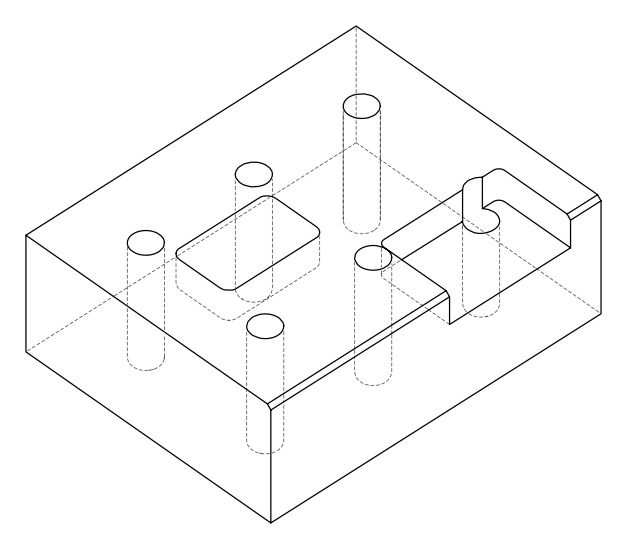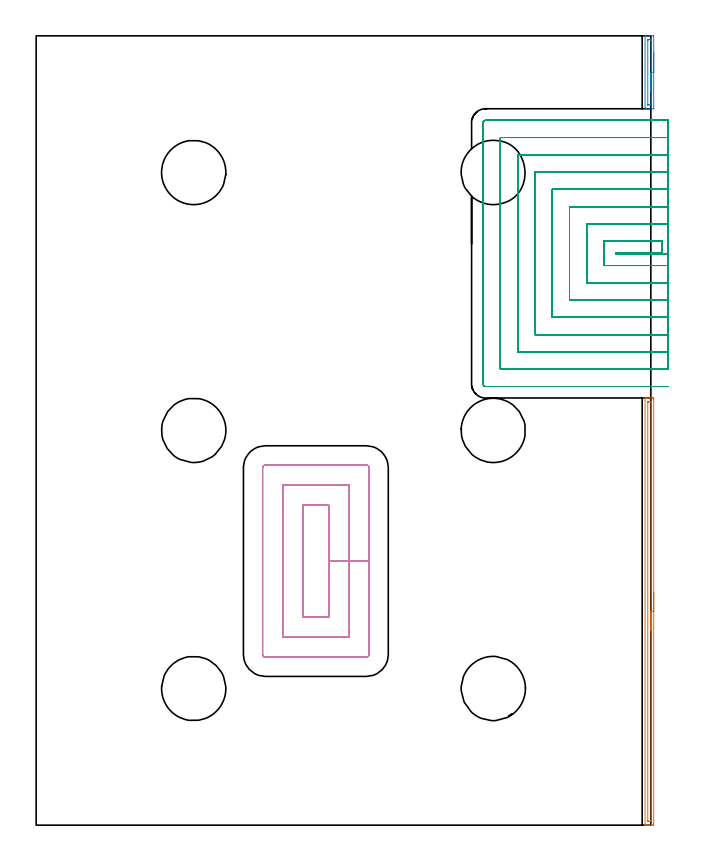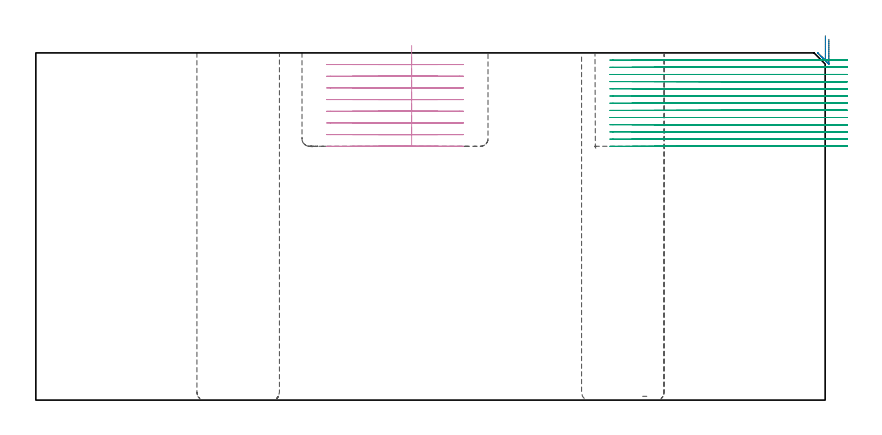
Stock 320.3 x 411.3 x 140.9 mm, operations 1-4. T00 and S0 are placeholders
(PLAN: 10 operations, 3 tool changes, 144.9 min)
(1 AREA_MILL | FG_CHAMFER_SURFACE | UGT0205_001 | 3.73 min | 2286 mm3)
(2 AREA_MILL_1 | FG_CHAMFER_SURFACE_1 | UGT0205_001 | 0.78 min | 414 mm3)
(3 MILL_OPEN_POCKET | POCKET_OPEN | NXT0201_011 | Follow Part, ap 3, ae 75% | 73.05 min | 532583 mm3)
(4 MILL_RECTANGULAR_POCKET | POCKET_RECTANGULAR_STRAIGHT | UGT0201_095 | Follow Part, ap 5, ae 75% | 12.21 min | 338791 mm3)
(5 MILL_THROUGH_HOLE_FROM_SOLID_MATERIAL | STEP1HOLE | NXT0201_007 | Circular | 9.18 min | 123749 mm3)
(6 MILL_THROUGH_HOLE_FROM_SOLID_MATERIAL_1 | STEP1HOLE_1 | NXT0201_007 | Circular | 9.18 min | 123742 mm3)
(7 MILL_THROUGH_HOLE_FROM_SOLID_MATERIAL_2 | STEP1HOLE_2 | NXT0201_007 | Circular | 9.18 min | 123698 mm3)
(8 MILL_THROUGH_HOLE_FROM_SOLID_MATERIAL_3 | STEP1HOLE_3 | NXT0201_007 | Circular | 9.18 min | 123774 mm3)
(9 MILL_THROUGH_HOLE_FROM_SOLID_MATERIAL_4 | STEP1HOLE_4 | NXT0201_007 | Circular | 9.18 min | 123706 mm3)
(10 MILL_THROUGH_HOLE_FROM_SOLID_MATERIAL_5 | STEP1HOLE_5 | NXT0201_007 | Circular | 9.18 min | 93870 mm3)
(TOOL UGT0205_001 | Chamfer Mill 20 x 3 x 45 deg. | D20 FL50 Z2)
(TOOL NXT0201_011 | ENDMILL 12mm [2P460-1200-NA 1630] | D12 FL38 Z6)
(TOOL UGT0201_095 | End mill 20 mm | D20 R3 FL38 Z4)
(TOOL NXT0201_007 | ENDMILL 25mm [R216.25-25050GCK54P 1620] | D25 R3 FL54 Z5)
(OP 1 AREA_MILL)
G17 G21 G94 G90
T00 M6
G54
G17 G0 G90 X321.8 Y121.3 S1061 M3
G43 Z150.9 H0
Z146.4
G94 G1 Y121.262 Z145.529 F250.
Y121.148 Z144.664
Y120.959 Z143.812
Y120.697 Z142.98
Y120.363 Z142.174
Y119.96 Z141.4
Y119.492 Z140.664
Y118.96 Z139.972
Y118.371 Z139.329
Y117.728 Z138.74
Y117.036 Z138.209
Y116.3 Z137.74
Y115.526 Z137.337
Y114.72 Z137.003
Y113.888 Z136.741
Y113.036 Z136.552
Y112.172 Z136.438
Y111.3 Z136.4
Y1.014
X321.799 Y0.609 Z136.401
X321.794 Y0.127 Z136.402
X321.791 Y0.009 Z136.405
X321.317 Y0. Z136.878
X321.036 Z137.159
X320.434 Z137.76
X319.871 Z138.326
X319.55 Z138.646
X318.987 Z139.209
X318.666 Z139.529
X318.024 Z140.175
X317.651 Z140.549
X317.314 Y0.007 Z140.877
X317.303 Y0.009 Z140.888
X317.3 Y0.162 Z140.9
Y222.438
X317.302 Y222.592 Z140.888
X317.315 Y222.6 Z140.876
X317.651 Z140.549
X318.024 Z140.175
X318.666 Z139.529
X319.871 Z138.326
X320.434 Z137.76
X321.036 Z137.159
X321.317 Y222.597 Z136.878
X321.791 Y222.591 Z136.405
X321.794 Y222.473 Z136.402
X321.8 Y221.991 Z136.4
Y111.3
X320.386 Z137.814
Y2.394
X320.385 Y2.183 Z137.815
X320.382 Y2.078 Z137.818
X320.379 Y2.027 Z137.821
X320.376 Y2.01 Z137.824
X320.329 Y2.008 Z137.871
X319.939 Y2.001 Z138.261
X319.55 Z138.65
X319.055 Z139.145
X318.829 Y2.006 Z139.371
X318.724 Y2.01 Z139.476
X318.715 Y2.344 Z139.485
Y2.394
X318.714 Y220.206 Z139.486
X318.715 Y220.417 Z139.485
X318.718 Y220.522 Z139.482
X318.721 Y220.573 Z139.479
X318.724 Y220.59 Z139.476
X318.771 Y220.592 Z139.429
X319.161 Y220.599 Z139.039
X319.55 Z138.65
X320.045 Z138.155
X320.271 Y220.594 Z137.929
X320.376 Y220.59 Z137.824
X320.384 Y220.256 Z137.816
X320.385 Y220.206 Z137.815
X320.386 Y111.3 Z137.814
Y110.428 Z137.852
Y109.564 Z137.966
Y108.712 Z138.155
Y107.88 Z138.417
Y107.074 Z138.751
Y106.3 Z139.154
Y105.564 Z139.623
Y104.872 Z140.154
Y104.229 Z140.743
Y103.64 Z141.386
Y103.108 Z142.079
Y102.64 Z142.814
Y102.237 Z143.588
Y101.903 Z144.394
Y101.641 Z145.226
Y101.452 Z146.078
Y101.338 Z146.943
Y101.3 Z147.814
G0 Z150.9
M5
M2
(OP 2 AREA_MILL_1)
G17 G21 G94 G90
T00 M6
G54
G17 G0 G90 X321.8 Y402.3 S1061 M3
G43 Z150.9 H0
Z146.4
G94 G1 Y402.262 Z145.529 F250.
Y402.148 Z144.664
Y401.959 Z143.812
Y401.697 Z142.98
Y401.363 Z142.174
Y400.96 Z141.4
Y400.492 Z140.664
Y399.96 Z139.972
Y399.371 Z139.329
Y398.728 Z138.74
Y398.036 Z138.209
Y397.3 Z137.74
Y396.526 Z137.337
Y395.72 Z137.003
Y394.888 Z136.741
Y394.036 Z136.552
Y393.172 Z136.438
Y392.3 Z136.4
Y373.526
X321.795 Y373.325 Z136.405
X321.793 Y373.3 Z136.407
X317.355 Z140.844
X317.344 Y373.304 Z140.855
X317.334 Y373.31 Z140.865
X317.32 Y373.325 Z140.88
X317.307 Y373.351 Z140.893
X317.3 Y373.767 Z140.9
Y411.275
X317.305 Y411.29 Z140.894
X317.356 Y411.3 Z140.843
X321.792 Z136.407
X321.795 Y411.275 Z136.405
X321.8 Y411.034 Z136.4
Y392.3
X320.386 Z137.814
X320.385 Y375.58 Z137.815
Y375.532
X320.379 Y375.333 Z137.821
X320.014 Y375.31 Z138.186
X319.781 Y375.301 Z138.419
X318.764 Z139.436
X318.74 Y375.305 Z139.46
X318.721 Y375.312 Z139.479
X318.719 Y375.34 Z139.481
X318.715 Y375.484 Z139.485
X318.714 Y375.532 Z139.486
X318.715 Y409.02 Z139.485
Y409.068
X318.721 Y409.267 Z139.479
X319.086 Y409.29 Z139.114
X319.319 Y409.299 Z138.881
X320.336 Z137.864
X320.36 Y409.295 Z137.84
X320.379 Y409.288 Z137.821
X320.381 Y409.26 Z137.819
X320.385 Y409.116 Z137.815
X320.386 Y409.068 Z137.814
Y392.3
Y391.428 Z137.852
Y390.564 Z137.966
Y389.712 Z138.155
Y388.88 Z138.417
Y388.074 Z138.751
Y387.3 Z139.154
Y386.564 Z139.623
Y385.872 Z140.154
Y385.229 Z140.743
Y384.64 Z141.386
Y384.108 Z142.079
Y383.64 Z142.814
Y383.237 Z143.588
Y382.903 Z144.394
Y382.641 Z145.226
Y382.452 Z146.078
Y382.338 Z146.943
Y382.3 Z147.814
G0 Z150.9
M5
M2
(OP 3 MILL_OPEN_POCKET)
G17 G21 G94 G90
T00 M6
G54
G17 G0 G90 X329.3 Y297.6 S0 M3
G43 Z150.9 H1
Z137.985
G94 G1 X326.3 F250.
X301.9 F500.
Y298.3
X326.3
Y304.3
X295.9
Y291.6
X326.3
X329.3 F250.
Y313.3
X326.3
X286.9 F500.
Y282.6
X326.3
X329.3 F250.
Y322.3
X326.3
X277.9 F500.
Y273.6
X326.3
X329.3 F250.
Y331.3
X326.3
X268.9 F500.
Y264.6
X326.3
X329.3 F250.
Y340.3
X326.3
X259.9 F500.
Y255.6
X326.3
X329.3 F250.
Y349.3
X326.3
X250.9 F500.
Y246.6
X326.3
X329.3 F250.
Y358.3
X326.3
X241.9 F500.
Y237.6
X326.3
X329.3 F250.
Y367.3
X326.3
X234.2 F500.
G3 X232.9 Y366. R1.3
G1 Y229.9
G3 X234.2 Y228.6 R1.3
G1 X326.3
X329.3 F250.
G0 Y297.6 Z135.069
G1 X326.3
X301.9 F500.
Y298.3
X326.3
Y304.3
X295.9
Y291.6
X326.3
X329.3 F250.
Y313.3
X326.3
X286.9 F500.
Y282.6
X326.3
X329.3 F250.
Y322.3
X326.3
X277.9 F500.
Y273.6
X326.3
X329.3 F250.
Y331.3
X326.3
X268.9 F500.
Y264.6
X326.3
X329.3 F250.
Y340.3
X326.3
X259.9 F500.
Y255.6
X326.3
X329.3 F250.
Y349.3
X326.3
X250.9 F500.
Y246.6
X326.3
X329.3 F250.
Y358.3
X326.3
X241.9 F500.
Y237.6
X326.3
X329.3 F250.
Y367.3
X326.3
X234.2 F500.
G3 X232.9 Y366. R1.3
G1 Y229.9
G3 X234.2 Y228.6 R1.3
G1 X326.3
X329.3 F250.
G0 Y297.6 Z132.154
G1 X326.3
X301.9 F500.
Y298.3
X326.3
Y304.3
X295.9
Y291.6
X326.3
X329.3 F250.
Y313.3
X326.3
X286.9 F500.
Y282.6
X326.3
X329.3 F250.
Y322.3
X326.3
X277.9 F500.
Y273.6
X326.3
X329.3 F250.
Y331.3
X326.3
X268.9 F500.
Y264.6
X326.3
X329.3 F250.
Y340.3
X326.3
X259.9 F500.
Y255.6
X326.3
X329.3 F250.
Y349.3
X326.3
X250.9 F500.
Y246.6
X326.3
X329.3 F250.
Y358.3
X326.3
X241.9 F500.
Y237.6
X326.3
X329.3 F250.
Y367.3
X326.3
X234.2 F500.
G3 X232.9 Y366. R1.3
G1 Y229.9
G3 X234.2 Y228.6 R1.3
G1 X326.3
X329.3 F250.
G0 Y297.6 Z129.238
G1 X326.3
X301.9 F500.
Y298.3
X326.3
Y304.3
X295.9
Y291.6
X326.3
X329.3 F250.
Y313.3
X326.3
X286.9 F500.
Y282.6
X326.3
X329.3 F250.
Y322.3
X326.3
X277.9 F500.
Y273.6
X326.3
X329.3 F250.
Y331.3
X326.3
X268.9 F500.
Y264.6
X326.3
X329.3 F250.
Y340.3
X326.3
X259.9 F500.
Y255.6
X326.3
X329.3 F250.
Y349.3
X326.3
X250.9 F500.
Y246.6
X326.3
X329.3 F250.
Y358.3
X326.3
X241.9 F500.
Y237.6
X326.3
X329.3 F250.
Y367.3
X326.3
X234.2 F500.
G3 X232.9 Y366. R1.3
G1 Y229.9
G3 X234.2 Y228.6 R1.3
G1 X326.3
X329.3 F250.
G0 Y297.6 Z126.323
G1 X326.3
X301.9 F500.
Y298.3
X326.3
Y304.3
X295.9
Y291.6
X326.3
X329.3 F250.
Y313.3
X326.3
X286.9 F500.
Y282.6
X326.3
X329.3 F250.
Y322.3
X326.3
X277.9 F500.
Y273.6
X326.3
X329.3 F250.
Y331.3
X326.3
X268.9 F500.
Y264.6
X326.3
X329.3 F250.
Y340.3
X326.3
X259.9 F500.
Y255.6
X326.3
X329.3 F250.
Y349.3
X326.3
X250.9 F500.
Y246.6
X326.3
X329.3 F250.
Y358.3
X326.3
X241.9 F500.
Y237.6
X326.3
X329.3 F250.
Y367.3
X326.3
X234.2 F500.
G3 X232.9 Y366. R1.3
G1 Y229.9
G3 X234.2 Y228.6 R1.3
G1 X326.3
X329.3 F250.
G0 Y297.6 Z123.408
G1 X326.3
X301.9 F500.
Y298.3
X326.3
Y304.3
X295.9
Y291.6
X326.3
X329.3 F250.
Y313.3
X326.3
X286.9 F500.
Y282.6
X326.3
X329.3 F250.
Y322.3
X326.3
X277.9 F500.
Y273.6
X326.3
X329.3 F250.
Y331.3
X326.3
X268.9 F500.
Y264.6
X326.3
X329.3 F250.
Y340.3
X326.3
X259.9 F500.
Y255.6
X326.3
X329.3 F250.
Y349.3
X326.3
X250.9 F500.
Y246.6
X326.3
X329.3 F250.
Y358.3
X326.3
X241.9 F500.
Y237.6
X326.3
X329.3 F250.
Y367.3
X326.3
X234.2 F500.
G3 X232.9 Y366. R1.3
G1 Y229.9
G3 X234.2 Y228.6 R1.3
G1 X326.3
X329.3 F250.
G0 Y297.6 Z120.492
G1 X326.3
X301.9 F500.
Y298.3
X326.3
Y304.3
X295.9
Y291.6
X326.3
X329.3 F250.
Y313.3
X326.3
X286.9 F500.
Y282.6
X326.3
X329.3 F250.
Y322.3
X326.3
X277.9 F500.
Y273.6
X326.3
X329.3 F250.
Y331.3
X326.3
X268.9 F500.
Y264.6
X326.3
X329.3 F250.
Y340.3
X326.3
X259.9 F500.
Y255.6
X326.3
X329.3 F250.
Y349.3
X326.3
X250.9 F500.
Y246.6
X326.3
X329.3 F250.
Y358.3
X326.3
X241.9 F500.
Y237.6
X326.3
X329.3 F250.
Y367.3
X326.3
X234.2 F500.
G3 X232.9 Y366. R1.3
G1 Y229.9
G3 X234.2 Y228.6 R1.3
G1 X326.3
X329.3 F250.
G0 Y297.6 Z117.577
G1 X326.3
X301.9 F500.
Y298.3
X326.3
Y304.3
X295.9
Y291.6
X326.3
X329.3 F250.
Y313.3
X326.3
X286.9 F500.
Y282.6
X326.3
X329.3 F250.
Y322.3
X326.3
X277.9 F500.
Y273.6
X326.3
X329.3 F250.
Y331.3
X326.3
X268.9 F500.
Y264.6
X326.3
X329.3 F250.
Y340.3
X326.3
X259.9 F500.
Y255.6
X326.3
X329.3 F250.
Y349.3
X326.3
X250.9 F500.
Y246.6
X326.3
X329.3 F250.
Y358.3
X326.3
X241.9 F500.
Y237.6
X326.3
X329.3 F250.
Y367.3
X326.3
X234.2 F500.
G3 X232.9 Y366. R1.3
G1 Y229.9
G3 X234.2 Y228.6 R1.3
G1 X326.3
X329.3 F250.
G0 Y297.6 Z114.662
G1 X326.3
X301.9 F500.
Y298.3
X326.3
Y304.3
X295.9
Y291.6
X326.3
X329.3 F250.
Y313.3
X326.3
X286.9 F500.
Y282.6
X326.3
X329.3 F250.
Y322.3
X326.3
X277.9 F500.
Y273.6
X326.3
X329.3 F250.
Y331.3
X326.3
X268.9 F500.
Y264.6
X326.3
X329.3 F250.
Y340.3
X326.3
X259.9 F500.
Y255.6
X326.3
X329.3 F250.
Y349.3
X326.3
X250.9 F500.
Y246.6
X326.3
X329.3 F250.
Y358.3
X326.3
X241.9 F500.
Y237.6
X326.3
X329.3 F250.
Y367.3
X326.3
X234.2 F500.
G3 X232.9 Y366. R1.3
G1 Y229.9
G3 X234.2 Y228.6 R1.3
G1 X326.3
X329.3 F250.
G0 Y297.6 Z111.746
G1 X326.3
X301.9 F500.
Y298.3
X326.3
Y304.3
X295.9
Y291.6
X326.3
X329.3 F250.
Y313.3
X326.3
X286.9 F500.
Y282.6
X326.3
X329.3 F250.
Y322.3
X326.3
X277.9 F500.
Y273.6
X326.3
X329.3 F250.
Y331.3
X326.3
X268.9 F500.
Y264.6
X326.3
X329.3 F250.
Y340.3
X326.3
X259.9 F500.
Y255.6
X326.3
X329.3 F250.
Y349.3
X326.3
X250.9 F500.
Y246.6
X326.3
X329.3 F250.
Y358.3
X326.3
X241.9 F500.
Y237.6
X326.3
X329.3 F250.
Y367.3
X326.3
X234.2 F500.
G3 X232.9 Y366. R1.3
G1 Y229.9
G3 X234.2 Y228.6 R1.3
G1 X326.3
X329.3 F250.
G0 Y297.6 Z108.831
G1 X326.3
X301.9 F500.
Y298.3
X326.3
Y304.3
X295.9
Y291.6
X326.3
X329.3 F250.
Y313.3
X326.3
X286.9 F500.
Y282.6
X326.3
X329.3 F250.
Y322.3
X326.3
X277.9 F500.
Y273.6
X326.3
X329.3 F250.
Y331.3
X326.3
X268.9 F500.
Y264.6
X326.3
X329.3 F250.
Y340.3
X326.3
X259.9 F500.
Y255.6
X326.3
X329.3 F250.
Y349.3
X326.3
X250.9 F500.
Y246.6
X326.3
X329.3 F250.
Y358.3
X326.3
X241.9 F500.
Y237.6
X326.3
X329.3 F250.
Y367.3
X326.3
X234.2 F500.
G3 X232.9 Y366. R1.3
G1 Y229.9
G3 X234.2 Y228.6 R1.3
G1 X326.3
X329.3 F250.
G0 Y297.6 Z105.915
G1 X326.3
X301.9 F500.
Y298.3
X326.3
Y304.3
X295.9
Y291.6
X326.3
X329.3 F250.
Y313.3
X326.3
X286.9 F500.
Y282.6
X326.3
X329.3 F250.
Y322.3
X326.3
X277.9 F500.
Y273.6
X326.3
X329.3 F250.
Y331.3
X326.3
X268.9 F500.
Y264.6
X326.3
X329.3 F250.
Y340.3
X326.3
X259.9 F500.
Y255.6
X326.3
X329.3 F250.
Y349.3
X326.3
X250.9 F500.
Y246.6
X326.3
X329.3 F250.
Y358.3
X326.3
X241.9 F500.
Y237.6
X326.3
X329.3 F250.
Y367.3
X326.3
X234.2 F500.
G3 X232.9 Y366. R1.3
G1 Y229.9
G3 X234.2 Y228.6 R1.3
G1 X326.3
X329.3 F250.
G0 Y297.6 Z103.
G1 X326.3
X301.9 F500.
Y298.3
X326.3
Y304.3
X295.9
Y291.6
X326.3
X329.3 F250.
Y313.3
X326.3
X286.9 F500.
Y282.6
X326.3
X329.3 F250.
Y322.3
X326.3
X277.9 F500.
Y273.6
X326.3
X329.3 F250.
Y331.3
X326.3
X268.9 F500.
Y264.6
X326.3
X329.3 F250.
Y340.3
X326.3
X259.9 F500.
Y255.6
X326.3
X329.3 F250.
Y349.3
X326.3
X250.9 F500.
Y246.6
X326.3
X329.3 F250.
Y358.3
X326.3
X241.9 F500.
Y237.6
X326.3
X329.3 F250.
Y367.3
X326.3
X234.2 F500.
G3 X232.9 Y366. R1.3
G1 Y229.9
G3 X234.2 Y228.6 R1.3
G1 X326.3
X329.3 F250.
G0 Z150.9
M5
M2
(OP 4 MILL_RECTANGULAR_POCKET)
G17 G21 G94 G90
T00 M6
G54
G17 G0 G90 X152.5 Y108.723 S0 M3
G43 Z150.9 H0
Z143.9
G94 G1 Y137.6 Z136.162 F250.
Y166.7 F500.
X139.
Y108.5
X152.5
Y137.6
X163.
Y177.2
X128.5
Y98.
X163.
Y137.6
X173.5
Y186.2
G3 X172. Y187.7 R1.5
G1 X119.5
G3 X118. Y186.2 R1.5
G1 Y89.
G3 X119.5 Y87.5 R1.5
G1 X172.
G3 X173.5 Y89. R1.5
G1 Y137.6
Y138.6
G0 X152.5 Y108.723 Z139.162
G1 Y137.6 Z131.425 F250.
Y166.7 F500.
X139.
Y108.5
X152.5
Y137.6
X163.
Y177.2
X128.5
Y98.
X163.
Y137.6
X173.5
Y186.2
G3 X172. Y187.7 R1.5
G1 X119.5
G3 X118. Y186.2 R1.5
G1 Y89.
G3 X119.5 Y87.5 R1.5
G1 X172.
G3 X173.5 Y89. R1.5
G1 Y137.6
Y138.6
G0 X152.5 Y108.723 Z134.425
G1 Y137.6 Z126.687 F250.
Y166.7 F500.
X139.
Y108.5
X152.5
Y137.6
X163.
Y177.2
X128.5
Y98.
X163.
Y137.6
X173.5
Y186.2
G3 X172. Y187.7 R1.5
G1 X119.5
G3 X118. Y186.2 R1.5
G1 Y89.
G3 X119.5 Y87.5 R1.5
G1 X172.
G3 X173.5 Y89. R1.5
G1 Y137.6
Y138.6
G0 X152.5 Y108.723 Z129.687
G1 Y137.6 Z121.95 F250.
Y166.7 F500.
X139.
Y108.5
X152.5
Y137.6
X163.
Y177.2
X128.5
Y98.
X163.
Y137.6
X173.5
Y186.2
G3 X172. Y187.7 R1.5
G1 X119.5
G3 X118. Y186.2 R1.5
G1 Y89.
G3 X119.5 Y87.5 R1.5
G1 X172.
G3 X173.5 Y89. R1.5
G1 Y137.6
Y138.6
G0 X152.5 Y108.723 Z124.95
G1 Y137.6 Z117.212 F250.
Y166.7 F500.
X139.
Y108.5
X152.5
Y137.6
X163.
Y177.2
X128.5
Y98.
X163.
Y137.6
X173.5
Y186.2
G3 X172. Y187.7 R1.5
G1 X119.5
G3 X118. Y186.2 R1.5
G1 Y89.
G3 X119.5 Y87.5 R1.5
G1 X172.
G3 X173.5 Y89. R1.5
G1 Y137.6
Y138.6
G0 X152.5 Y108.723 Z120.212
G1 Y137.6 Z112.475 F250.
Y166.7 F500.
X139.
Y108.5
X152.5
Y137.6
X163.
Y177.2
X128.5
Y98.
X163.
Y137.6
X173.5
Y186.2
G3 X172. Y187.7 R1.5
G1 X119.5
G3 X118. Y186.2 R1.5
G1 Y89.
G3 X119.5 Y87.5 R1.5
G1 X172.
G3 X173.5 Y89. R1.5
G1 Y137.6
Y138.6
G0 X152.5 Y108.723 Z115.475
G1 Y137.6 Z107.737 F250.
Y166.7 F500.
X139.
Y108.5
X152.5
Y137.6
X163.
Y177.2
X128.5
Y98.
X163.
Y137.6
X173.5
Y186.2
G3 X172. Y187.7 R1.5
G1 X119.5
G3 X118. Y186.2 R1.5
G1 Y89.
G3 X119.5 Y87.5 R1.5
G1 X172.
G3 X173.5 Y89. R1.5
G1 Y137.6
Y138.6
G0 X152.5 Y108.723 Z110.737
G1 Y137.6 Z103. F250.
Y166.7 F500.
X139.
Y108.5
X152.5
Y137.6
X163.
Y177.2
X128.5
Y98.
X163.
Y137.6
X173.5
Y186.2
G3 X172. Y187.7 R1.5
G1 X119.5
G3 X118. Y186.2 R1.5
G1 Y89.
G3 X119.5 Y87.5 R1.5
G1 X172.
G3 X173.5 Y89. R1.5
G1 Y137.6
Y138.6
G0 Z150.9
M5
M2
